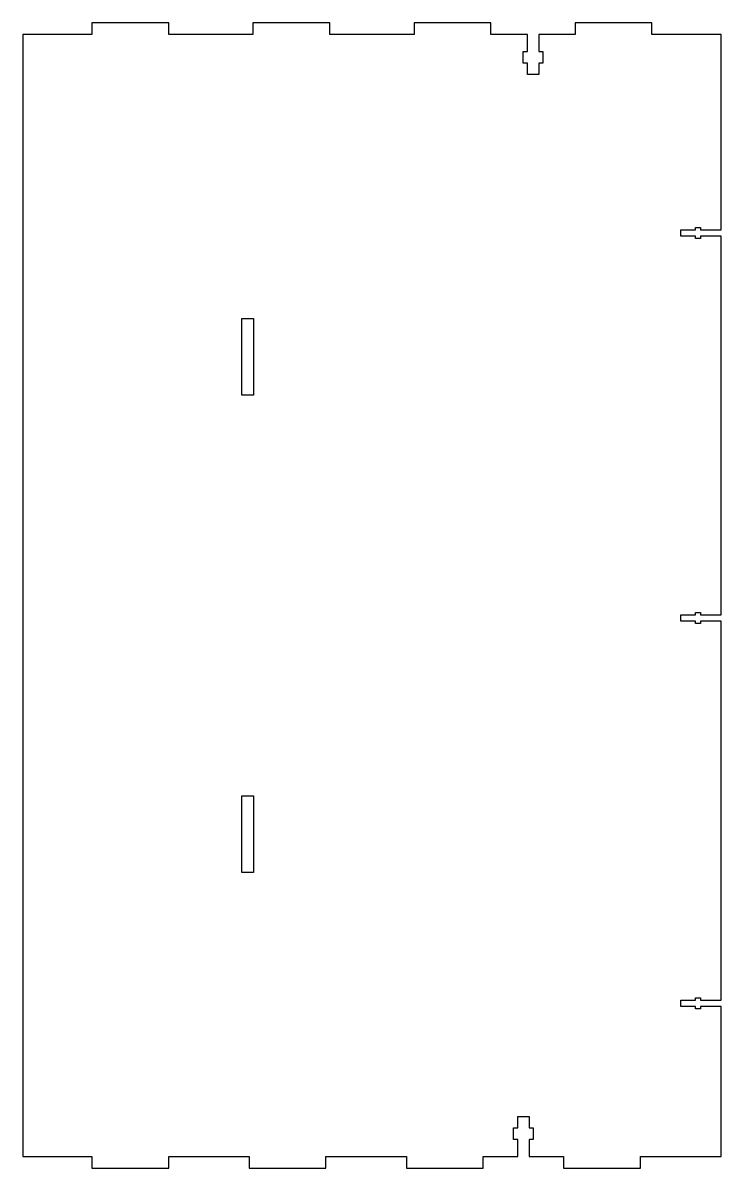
# Model space of a CAD drawing. Header units: millimetres. Extents: x 580 to 945, y 464 to 1061.
import ezdxf

# ---------------------------------------------------------------- set-up
doc = ezdxf.new("R2010")
doc.units = ezdxf.units.MM
doc.layers.add('Левая стенка', color=7, linetype='Continuous', lineweight=30)

msp = doc.modelspace()

# ---------------------------------------------------------------- linework, layer by layer
at = {"layer": 'Левая стенка', "color": 7, "lineweight": 30, "true_color": 0xffffff}
msp.add_lwpolyline([(580.3, 469.65), (616.3, 469.65), (616.3, 469.65), (616.3, 463.65), (616.3, 463.65), (656.4, 463.65), (656.4, 463.65), (656.4, 469.65), (656.4, 469.65), (698.375, 469.65), (698.375, 469.65), (698.375, 463.65), (698.375, 463.65), (738.475, 463.65), (738.475, 463.65), (738.475, 469.65), (738.475, 469.65), (780.45, 469.65), (780.45, 469.65), (780.45, 463.65), (780.45, 463.65), (820.55, 463.65), (820.55, 463.65), (820.55, 469.65), (820.55, 469.65), (838.5875, 469.65), (838.5875, 469.65), (838.5875, 478.65), (838.5875, 478.65), (836.4375, 478.65), (836.4375, 478.65), (836.4375, 484.75), (836.4375, 484.75), (838.5875, 484.75), (838.5875, 484.75), (838.5875, 490.65), (838.5875, 490.65), (844.4875, 490.65), (844.4875, 490.65), (844.4875, 484.75), (844.4875, 484.75), (846.6375, 484.75), (846.6375, 484.75), (846.6375, 478.65), (846.6375, 478.65), (844.4875, 478.65), (844.4875, 478.65), (844.4875, 469.65), (844.4875, 469.65), (862.525, 469.65), (862.525, 469.65), (862.525, 463.65), (862.525, 463.65), (902.625, 463.65), (902.625, 463.65), (902.625, 469.65), (902.625, 469.65), (944.7, 469.65), (944.7, 469.65), (944.7, 548.05), (944.7, 548.05), (933.9, 548.05), (933.9, 548.05), (933.9, 546.85), (933.9, 546.85), (931.4, 546.85), (931.4, 546.85), (931.4, 548.05), (931.4, 548.05), (923.7, 548.05), (923.7, 548.05), (923.7, 551.35), (923.7, 551.35), (931.4, 551.35), (931.4, 551.35), (931.4, 552.55), (931.4, 552.55), (933.9, 552.55), (933.9, 552.55), (933.9, 551.35), (933.9, 551.35), (944.7, 551.35), (944.7, 551.35), (944.7, 749.05), (944.7, 749.05), (933.9, 749.05), (933.9, 749.05), (933.9, 747.85), (933.9, 747.85), (931.4, 747.85), (931.4, 747.85), (931.4, 749.05), (931.4, 749.05), (923.7, 749.05), (923.7, 749.05), (923.7, 752.35), (923.7, 752.35), (931.4, 752.35), (931.4, 752.35), (931.4, 753.55), (931.4, 753.55), (933.9, 753.55), (933.9, 753.55), (933.9, 752.35), (933.9, 752.35), (944.7, 752.35), (944.7, 752.35), (944.7, 950.05), (944.7, 950.05), (933.9, 950.05), (933.9, 950.05), (933.9, 948.85), (933.9, 948.85), (931.4, 948.85), (931.4, 948.85), (931.4, 950.05), (931.4, 950.05), (923.7, 950.05), (923.7, 950.05), (923.7, 953.35), (923.7, 953.35), (931.4, 953.35), (931.4, 953.35), (931.4, 954.55), (931.4, 954.55), (933.9, 954.55), (933.9, 954.55), (933.9, 953.35), (933.9, 953.35), (944.7, 953.35), (944.7, 953.35), (944.7, 1055.35), (944.7, 1055.35), (908.625, 1055.35), (908.625, 1055.35), (908.625, 1061.35), (908.625, 1061.35), (868.525, 1061.35), (868.525, 1061.35), (868.525, 1055.35), (868.525, 1055.35), (849.4875, 1055.35), (849.4875, 1055.35), (849.4875, 1046.35), (849.4875, 1046.35), (851.6375, 1046.35), (851.6375, 1046.35), (851.6375, 1040.25), (851.6375, 1040.25), (849.4875, 1040.25), (849.4875, 1040.25), (849.4875, 1034.35), (849.4875, 1034.35), (843.5875, 1034.35), (843.5875, 1034.35), (843.5875, 1040.25), (843.5875, 1040.25), (841.4375, 1040.25), (841.4375, 1040.25), (841.4375, 1046.35), (841.4375, 1046.35), (843.5875, 1046.35), (843.5875, 1046.35), (843.5875, 1055.35), (843.5875, 1055.35), (824.55, 1055.35), (824.55, 1055.35), (824.55, 1061.35), (824.55, 1061.35), (784.45, 1061.35), (784.45, 1061.35), (784.45, 1055.35), (784.45, 1055.35), (740.475, 1055.35), (740.475, 1055.35), (740.475, 1061.35), (740.475, 1061.35), (700.375, 1061.35), (700.375, 1061.35), (700.375, 1055.35), (700.375, 1055.35), (656.4, 1055.35), (656.4, 1055.35), (656.4, 1061.35), (656.4, 1061.35), (616.3, 1061.35), (616.3, 1061.35), (616.3, 1055.35), (616.3, 1055.35), (580.3, 1055.35), (580.3, 1055.35), (580.3, 469.65)], dxfattribs=at)
at = {"layer": 'Левая стенка', "color": 7, "lineweight": 30, "true_color": 0xffffff, "extrusion": (0, 0, -1)}
for points in [[(-694.625, 867.075), (-694.625, 907.125), (-694.625, 907.125), (-700.675, 907.125), (-700.675, 907.125), (-700.675, 867.075), (-700.675, 867.075), (-694.625, 867.075)], [(-694.625, 617.875), (-694.625, 657.925), (-694.625, 657.925), (-700.675, 657.925), (-700.675, 657.925), (-700.675, 617.875), (-700.675, 617.875), (-694.625, 617.875)]]:
    msp.add_lwpolyline(points, dxfattribs=at)

doc.saveas('drawing.dxf')
